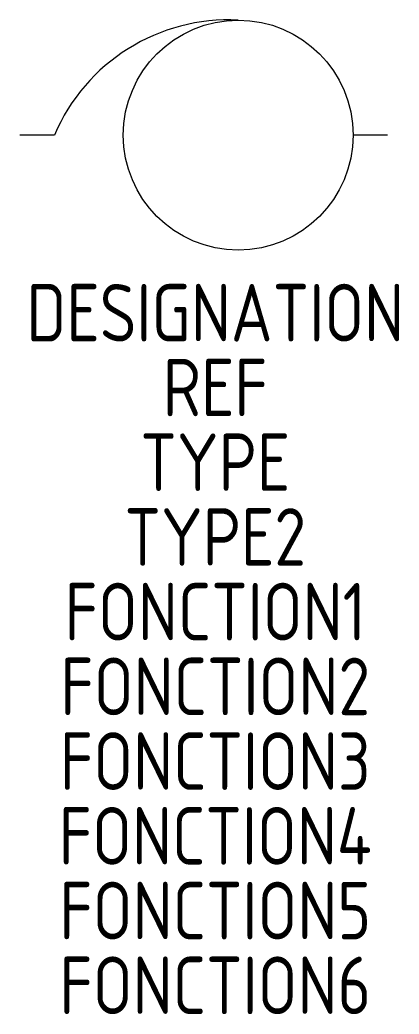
# Model space of a CAD drawing. Header units: millimetres. Extents: x 0 to 16.5, y -38.2 to 5.
import ezdxf
from ezdxf.enums import TextEntityAlignment as Align

# ---------------------------------------------------------------- set-up
doc = ezdxf.new("R2010")
doc.units = ezdxf.units.MM
doc.layers.add('SYMB_TXT_NOM', color=3, linetype='Continuous')
doc.layers.add('SYMBOLE', color=3, linetype='Continuous')
doc.styles.add('NET2_5', font='isocp.shx', dxfattribs={"width": 0.9, "height": 2.5})

msp = doc.modelspace()

# ---------------------------------------------------------------- linework, layer by layer
at = {"layer": 'SYMBOLE'}
for p, q in [((1.5, 0), (0, 0)), ((16, 0), (14.5, 0))]:
    msp.add_line(p, q, dxfattribs=at)
msp.add_circle((9.5, 0), 5, dxfattribs=at)
msp.add_arc((9.086, -3.237), 8.248, 87.1205, 156.8903, dxfattribs=at)

# ---------------------------------------------------------------- texts
at = {"layer": 'SYMB_TXT_NOM', "style": 'NET2_5', "width": 0.9, "flags": 8}
for tag, text, p in [('DESIGNATION', 'T?', (8.5, -8.974)), ('REF', '', (8.5, -12.224)), ('TYPE', '', (8.5, -15.474)), ('TYPE2', '', (8.5, -18.724)), ('FONCTION1', '', (8.5, -21.974)), ('FONCTION2', '', (8.5, -25.224)), ('FONCTION3', '', (8.5, -28.474)), ('FONCTION4', '', (8.5, -31.724)), ('FONCTION5', '', (8.5, -34.974)), ('FONCTION6', '', (8.5, -38.224))]:
    msp.add_attdef(tag, text=text, height=2.5, dxfattribs=at).set_placement(p, align=Align.CENTER)

doc.saveas('drawing.dxf')
